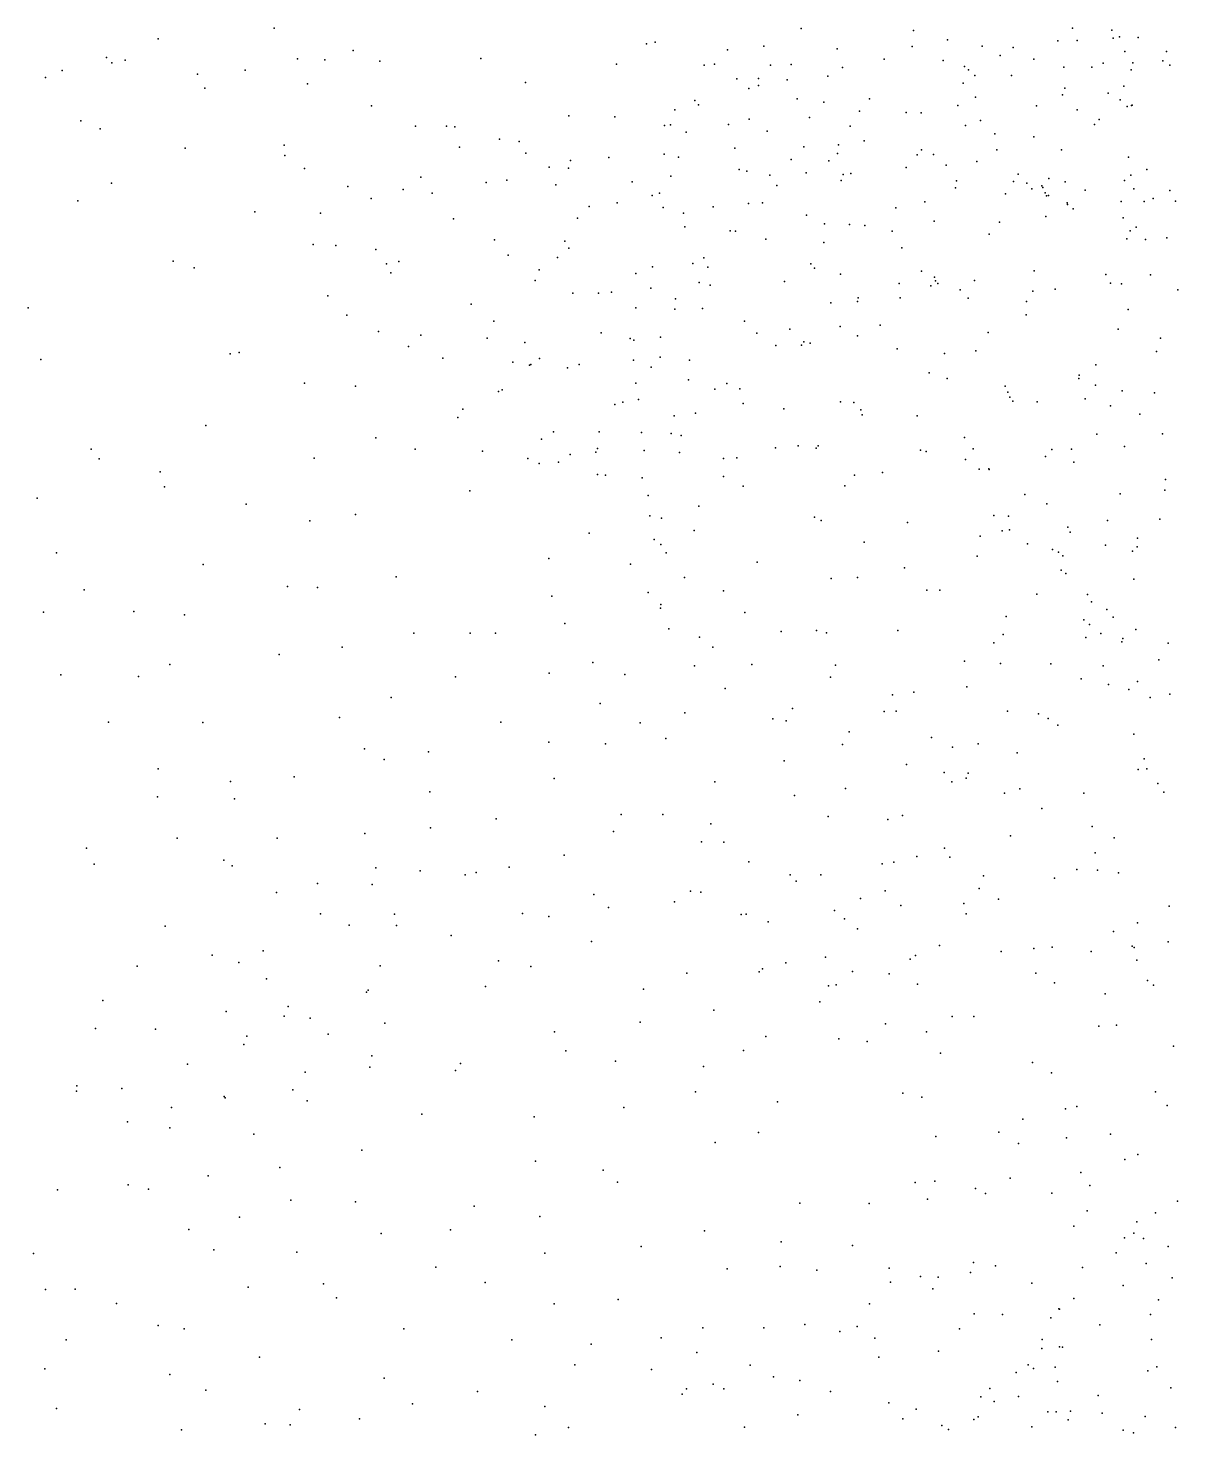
# Model space of a CAD drawing. Header units: metres. Extents: x -25 to 25, y -27.7 to 27.8.
# Drawn here: x 5.159 to 7.985, y -13.863 to -10.405 of the extents above; entities that cross this region are included whole.
import ezdxf

# ---------------------------------------------------------------- set-up
doc = ezdxf.new("R2010")
doc.units = ezdxf.units.M

msp = doc.modelspace()

# ---------------------------------------------------------------- linework, layer by layer
for p in [(5.7644, -10.4047, 17.5436), (7.0591, -10.4052, -5.9836), (7.3354, -10.4106, 17.9195), (7.7265, -10.4046, 4.3959), (7.823, -10.4098, -17.9496), (5.4791, -10.4309, -2.294), (6.6789, -10.4432, 19.3693), (6.7008, -10.4387, -2.6919), (7.4189, -10.4336, 17.7689), (7.6906, -10.4361, -19.4929), (7.7378, -10.4351, -2.5632), (7.8264, -10.4295, 17.4525), (7.8421, -10.4258, -2.3662), (7.8879, -10.4277, -1.8573), (5.3522, -10.4768, 18.0242), (5.9579, -10.4596, 17.6463), (6.272, -10.4792, -2.3586), (6.878, -10.4577, 19.0787), (6.9673, -10.4491, 6.1028), (7.1481, -10.4557, 6.57), (7.3325, -10.4501, 7.226), (7.504, -10.4493, -19.0316), (7.5487, -10.4715, 6.4306), (7.5803, -10.4522, -2.7161), (7.8551, -10.4624, 5.2474), (7.9571, -10.462, 5.9352), (5.2431, -10.5086, 17.9013), (5.3654, -10.4898, 17.7951), (5.3975, -10.4837, 19.356), (5.6929, -10.5082, 17.9801), (5.8213, -10.4799, -2.2748), (5.8883, -10.4828, 17.9733), (6.0236, -10.4862, 17.7949), (6.6058, -10.4934, 11.6345), (6.8207, -10.4955, 18.2309), (6.8464, -10.4936, 11.5615), (6.9844, -10.4955, 18.1304), (7.0348, -10.4944, 5.6297), (7.1614, -10.5011, -5.7217), (7.263, -10.4805, 5.3024), (7.4085, -10.4843, 5.0117), (7.4605, -10.4986, -18.4787), (7.4709, -10.507, 17.6047), (7.6311, -10.4809, 4.5785), (7.7048, -10.5003, 5.1087), (7.7742, -10.5008, 4.9118), (7.8021, -10.4907, 5.4092), (7.8709, -10.5073, 5.5613), (7.8746, -10.4896, -1.6426), (7.9481, -10.4848, 1.4447), (7.9654, -10.4959, -1.2487), (5.2018, -10.5262, -2.5065), (5.5759, -10.518, 17.7437), (5.8457, -10.5417, 17.5396), (6.3816, -10.5386, 19.5424), (6.9011, -10.5291, 18.7505), (6.9543, -10.5286, 5.9294), (6.9546, -10.5458, 11.7354), (7.0248, -10.5314, -6.317), (7.1253, -10.5226, 17.9755), (7.4579, -10.5402, 6.5753), (7.4859, -10.5212, -6.9589), (7.5763, -10.521, 4.9986), (7.8526, -10.5475, -19.7225), (5.5932, -10.5519, 19.4592), (6.7984, -10.5826, 19.2441), (6.9308, -10.553, -2.7702), (7.0498, -10.5786, 6.1868), (7.2276, -10.5783, 17.776), (7.4875, -10.5745, -18.8461), (7.7021, -10.569, 4.7267), (7.7078, -10.5524, 5.5392), (7.8139, -10.5649, 5.9719), (7.8436, -10.5808, 4.4906), (6.0032, -10.596, -2.3064), (6.7487, -10.6056, 11.9656), (6.8068, -10.5932, 18.524), (7.1154, -10.587, 11.7276), (7.2026, -10.6088, 11.5853), (7.3174, -10.6117, 17.5666), (7.3544, -10.6127, 5.3597), (7.4442, -10.5951, 5.2183), (7.6375, -10.5957, -2.6316), (7.7382, -10.6054, 5.7296), (7.8609, -10.5972, -2.4451), (7.8715, -10.5948, 17.3919), (7.8733, -10.594, -2.1911), (5.2892, -10.6323, 19.3909), (5.3366, -10.6523, -2.3564), (6.1116, -10.6454, 17.4496), (6.188, -10.6453, 17.7993), (6.2079, -10.647, 19.5953), (6.4885, -10.6199, 11.8968), (6.6011, -10.6227, 19.4536), (6.7235, -10.644, 18.3713), (6.7381, -10.6421, 18.0726), (6.8806, -10.6414, 11.5022), (6.9314, -10.6283, 11.9466), (7.0802, -10.6246, 5.4736), (7.1795, -10.6453, 6.3745), (7.4634, -10.6443, -5.3195), (7.4999, -10.6315, 5.4309), (7.7807, -10.6412, -19.504), (7.7921, -10.6296, -7.1103), (6.3177, -10.678, -2.3623), (6.3664, -10.683, 11.7776), (6.7766, -10.6604, -2.6307), (6.9758, -10.6583, 17.8644), (7.2142, -10.6814, 11.912), (7.5357, -10.6641, 5.5892), (7.6311, -10.6716, 6.2516), (5.5449, -10.6997, 19.495), (5.7888, -10.6925, 17.8745), (5.7905, -10.7178, -2.2768), (6.2194, -10.6971, 17.6369), (6.3827, -10.7124, 18.0337), (6.7229, -10.7143, 19.342), (6.8961, -10.6995, 18.7419), (7.0659, -10.6964, -6.4728), (7.1486, -10.7132, -2.7487), (7.1512, -10.6919, 17.5847), (7.3442, -10.7162, 6.4801), (7.3554, -10.7037, 11.5572), (7.3848, -10.7153, 17.3935), (7.5406, -10.7035, -18.4144), (7.6992, -10.7037, 17.3925), (7.8638, -10.7216, -1.9092), (5.8387, -10.7494, 17.6887), (6.4397, -10.7465, 17.8514), (6.4871, -10.7489, 11.5891), (6.4924, -10.7303, 12.0557), (6.587, -10.723, 17.9533), (6.7575, -10.7222, 12.1383), (6.9072, -10.7523, 18.899), (6.9261, -10.7559, 5.6866), (7.0346, -10.7277, -6.2125), (7.1277, -10.7308, 6.1339), (7.3175, -10.7475, 12.0372), (7.4155, -10.7418, 11.9107), (7.4912, -10.7329, 6.3995), (7.9088, -10.752, 17.3652), (5.364, -10.7854, 19.4596), (6.1249, -10.771, -2.3238), (6.285, -10.784, 17.909), (6.3361, -10.7781, 17.5076), (6.4565, -10.79, 17.6895), (6.6438, -10.7825, 11.5504), (6.7387, -10.7684, 17.8228), (6.9824, -10.7661, 5.9097), (7.0717, -10.7601, 5.3469), (7.1579, -10.7791, 17.3946), (7.1625, -10.7648, 12.1701), (7.1812, -10.7623, -6.6561), (7.4415, -10.78, 12.1787), (7.5809, -10.7818, 12.0761), (7.5927, -10.764, 11.6133), (7.6138, -10.7854, 12.3901), (7.6681, -10.7746, 6.0358), (7.7079, -10.7824, 12.2038), (7.8541, -10.7789, 12.2991), (7.8699, -10.7661, -18.0562), (5.9454, -10.7938, 19.5868), (6.0024, -10.8237, 17.4376), (6.0815, -10.801, 17.9887), (6.152, -10.8107, 19.5856), (6.6928, -10.816, 17.6533), (6.7111, -10.8107, -2.5239), (6.9992, -10.7917, 17.5066), (7.4386, -10.7971, -6.9089), (7.562, -10.812, 5.8281), (7.6266, -10.7993, -2.6235), (7.6507, -10.7927, 11.8644), (7.6537, -10.7961, -18.9765), (7.6592, -10.8099, -2.4266), (7.6622, -10.8168, -2.6768), (7.6671, -10.8161, -18.2839), (7.7573, -10.8033, -2.8727), (7.8771, -10.7998, 12.5706), (7.9244, -10.8236, -1.4685), (7.9655, -10.8038, 12.438), (5.2816, -10.8292, -2.3256), (5.7166, -10.8559, -2.2633), (5.8781, -10.8598, 17.5825), (6.5379, -10.8431, -2.4269), (6.6073, -10.834, 17.5071), (6.72, -10.8456, 12.2531), (6.7702, -10.8594, 18.5609), (6.8427, -10.8437, 19.1129), (6.9297, -10.8354, 17.3699), (6.9644, -10.8339, 11.5248), (7.2923, -10.8467, 6.2262), (7.3635, -10.8317, 12.3582), (7.7134, -10.8342, 11.5061), (7.7141, -10.838, -2.1863), (7.7281, -10.8492, 12.6441), (7.8457, -10.8305, 11.8124), (7.9028, -10.8305, 11.9691), (7.9792, -10.83, 11.6163), (6.2051, -10.8733, 17.1831), (6.5099, -10.8717, 17.2026), (6.7734, -10.8935, 11.5505), (7.0728, -10.8641, -2.6858), (7.1168, -10.8855, 12.3326), (7.1778, -10.8876, 11.5341), (7.2159, -10.8895, 6.0986), (7.3863, -10.8795, 5.6829), (7.5468, -10.8813, 6.2104), (7.6604, -10.8679, 17.3718), (7.8507, -10.8713, 11.3893), (7.8825, -10.8938, -2.4791), (6.3053, -10.9253, 11.8153), (6.4788, -10.9284, 11.6434), (6.8845, -10.9032, 5.5682), (6.8977, -10.904, -2.604), (6.9723, -10.9235, 5.285), (7.2831, -10.9036, 5.5301), (7.5218, -10.9115, 12.5539), (7.8597, -10.923, -18.2088), (7.8684, -10.9031, -3.0732), (7.9061, -10.9241, -5.0572), (7.9581, -10.9199, -19.5794), (5.86, -10.9367, -2.2876), (5.9154, -10.9388, 17.7798), (6.014, -10.949, 19.5625), (6.339, -10.9624, 11.9693), (6.4881, -10.9453, 19.4492), (7.1148, -10.9313, -6.3597), (7.3065, -10.9445, -2.7121), (5.5158, -10.9772, 19.524), (5.5674, -10.9939, -2.2556), (6.0401, -10.9838, -2.3035), (6.0703, -10.9784, 17.3293), (6.4605, -10.9682, -2.3691), (6.6937, -10.9915, 18.5078), (6.793, -10.9836, 18.7514), (6.8203, -10.9695, 18.9308), (6.8296, -10.992, 12.302), (7.083, -10.9838, 17.292), (7.0918, -10.9944, 5.9185), (6.0506, -11.0063, 17.8961), (6.4057, -11.0254, 17.2407), (6.4156, -10.999, 18.1936), (6.6533, -11.0075, 17.2625), (6.8087, -11.0297, 5.372), (7.0184, -11.0275, -2.6729), (7.1557, -11.0094, -6.0298), (7.2999, -11.0322, 5.6752), (7.355, -11.002, -5.5468), (7.3874, -11.0165, 6.2074), (7.3894, -11.0258, 5.8158), (7.3955, -11.0327, 17.3463), (7.4856, -11.025, 6.0599), (7.6319, -11.001, -2.9065), (7.8082, -11.01, 11.4584), (7.8198, -11.0314, -18.4327), (7.8465, -11.0332, -2.5352), (7.9178, -11.0108, 12.7232), (5.8956, -11.0628, 19.5488), (6.498, -11.0564, 12.2281), (6.5611, -11.0566, 18.3577), (6.5931, -11.0534, -2.4181), (6.6902, -11.0438, 11.5877), (6.8357, -11.0368, 17.2921), (7.3024, -11.0675, 6.0257), (7.3783, -11.0386, -6.7313), (7.45, -11.0479, 11.5826), (7.6288, -11.0513, -6.9819), (7.6839, -11.0461, -2.6276), (7.9853, -11.0482, 17.323), (5.1593, -11.092, -2.3276), (6.2483, -11.0836, 18.03), (6.6527, -11.0921, 19.1834), (6.7488, -11.0956, 18.8721), (6.7502, -11.0698, -2.5211), (6.817, -11.0942, 5.1415), (7.132, -11.0802, 5.243), (7.1981, -11.077, 12.346), (7.1993, -11.0679, 11.5869), (7.4699, -11.0687, 12.5043), (7.6133, -11.0764, 17.3642), (7.863, -11.0961, -7.271), (5.9423, -11.1103, -2.2968), (6.3039, -11.125, 19.4597), (6.92, -11.1253, 12.3117), (7.2538, -11.1351, -6.3655), (7.6127, -11.1093, 12.5988), (6.0208, -11.1506, 17.5805), (6.1244, -11.1597, 19.5074), (6.2877, -11.1672, 17.3241), (6.568, -11.1536, 11.6452), (6.6387, -11.1676, 18.469), (6.6478, -11.1714, 17.3293), (6.7134, -11.1647, 5.3647), (6.9508, -11.1543, 11.5834), (7.0314, -11.1446, 17.316), (7.1556, -11.1383, -2.7132), (7.1975, -11.1609, 17.336), (7.5191, -11.1529, -2.6986), (7.8382, -11.1446, 12.7595), (7.9429, -11.1672, 11.4115), (5.6556, -11.2056, 19.5435), (5.6776, -11.2018, -2.2741), (6.094, -11.1871, 17.4284), (6.38, -11.1778, -2.3125), (6.9974, -11.185, -2.6746), (7.06, -11.184, 5.8184), (7.066, -11.1761, 5.1216), (7.0812, -11.1795, 12.3087), (7.2957, -11.1931, 5.7707), (7.4121, -11.2045, -5.6121), (7.4886, -11.1977, 11.6337), (7.9328, -11.1994, 12.6348), (5.1903, -11.2196, 19.4889), (6.1787, -11.2157, 17.8419), (6.3505, -11.2261, 12.0335), (6.3919, -11.2332, 11.7816), (6.3947, -11.2314, 19.333), (6.4166, -11.2165, 18.093), (6.4848, -11.2396, 12.2188), (6.5134, -11.2319, 19.2078), (6.6471, -11.2209, -2.437), (6.691, -11.2384, 18.6712), (6.7125, -11.2134, 5.1108), (6.7847, -11.2208, 5.5813), (7.7836, -11.2322, -2.5802), (6.7824, -11.2697, 4.9656), (7.3742, -11.2522, 12.3746), (7.4183, -11.2657, -6.522), (7.7422, -11.2658, 17.3574), (7.743, -11.2575, 12.6283), (5.8387, -11.2776, -2.2862), (5.9639, -11.2847, 19.5183), (6.3153, -11.2978, 17.4274), (6.3242, -11.2938, 17.9159), (6.6529, -11.2772, 18.9258), (6.8471, -11.2925, 12.291), (6.8767, -11.2787, 17.3764), (6.9089, -11.2915, 5.6854), (7.5606, -11.285, 12.4858), (7.5677, -11.2993, -2.155), (7.783, -11.2825, -3.1691), (7.8486, -11.2963, -1.7708), (7.9276, -11.3011, -2.4803), (6.2278, -11.3411, 17.6246), (6.6012, -11.3298, 5.156), (6.6214, -11.3239, 17.419), (6.6593, -11.3178, 18.5391), (6.917, -11.3278, 5.0213), (7.0168, -11.3408, 5.1393), (7.1558, -11.3235, -2.7188), (7.1892, -11.3248, 11.6728), (7.2059, -11.3432, 5.5575), (7.5723, -11.3122, -2.9202), (7.5797, -11.3215, 17.3747), (7.6392, -11.3238, -6.9318), (7.7573, -11.316, 11.5838), (7.8201, -11.3329, -5.2112), (6.2152, -11.3621, -2.2548), (6.7471, -11.3575, 11.59), (6.7998, -11.3511, -2.5375), (7.2096, -11.355, 5.8723), (7.3445, -11.3581, 11.7007), (7.8921, -11.354, 17.3268), (5.596, -11.3814, 19.5428), (6.0136, -11.4122, -2.2602), (6.4504, -11.397, 19.1812), (6.5627, -11.3974, 17.5532), (6.6668, -11.3985, 12.269), (6.7399, -11.4014, 17.4879), (6.7642, -11.4058, 5.0865), (7.4606, -11.4115, -6.3505), (7.7859, -11.403, -2.5575), (7.9475, -11.4018, 11.4599), (5.3146, -11.4396, 19.5286), (6.1108, -11.4398, 19.4459), (6.2762, -11.4449, 19.3318), (6.4213, -11.4153, 17.8546), (6.5547, -11.4469, 18.0731), (6.5591, -11.4378, 19.0045), (6.6738, -11.4428, 18.3923), (6.7603, -11.4481, 5.3893), (6.9965, -11.4368, 17.4529), (7.0523, -11.4313, -2.6694), (7.0961, -11.4372, 5.7755), (7.1011, -11.4319, 5.4406), (7.3526, -11.4421, 12.3201), (7.3668, -11.4459, -2.7059), (7.4822, -11.4388, -5.8005), (7.6756, -11.4406, -5.4194), (7.7236, -11.4397, -7.17), (7.8542, -11.4335, 12.6078), (5.3339, -11.4632, -2.3003), (5.8625, -11.4621, -2.2655), (6.3872, -11.4624, -2.226), (6.4154, -11.4748, 11.8718), (6.4633, -11.4717, 12.0808), (6.4919, -11.4531, 11.7137), (6.8685, -11.4631, 11.5921), (6.9012, -11.4608, 5.4664), (7.4631, -11.4655, 11.713), (7.6598, -11.4577, 17.3692), (7.7294, -11.4718, 11.6162), (5.4835, -11.4953, -2.2751), (6.5588, -11.5024, 17.9022), (6.5783, -11.504, -2.2922), (6.6686, -11.5104, 17.6824), (6.8688, -11.5071, -2.5455), (7.1902, -11.5041, -2.6953), (7.2592, -11.4975, 17.4153), (7.4971, -11.4888, -2.4107), (7.5206, -11.488, -2.6631), (7.5214, -11.4899, 12.405), (7.9553, -11.5145, 17.2948), (5.4943, -11.5328, 19.5508), (6.245, -11.5419, -2.2012), (6.9172, -11.5305, 17.5547), (7.167, -11.5299, 5.6099), (7.6094, -11.5509, -5.6755), (7.8433, -11.5493, -3.2697), (7.9533, -11.5406, -7.4209), (5.1812, -11.5599, -2.3321), (5.6956, -11.5749, 19.5468), (6.6834, -11.5537, 18.259), (6.8076, -11.5799, 17.6718), (7.6631, -11.574, -6.8428), (5.8517, -11.6163, 19.5125), (5.9643, -11.6005, -2.2442), (6.6873, -11.6038, 18.7063), (6.7158, -11.6096, 18.4404), (7.092, -11.6067, 17.5209), (7.1086, -11.6155, -2.6054), (7.321, -11.6204, -2.6309), (7.5328, -11.6029, -2.7421), (7.5688, -11.6044, -6.1259), (7.8123, -11.6152, 12.5302), (7.9407, -11.6117, 12.4034), (6.5382, -11.6461, 11.8387), (6.7961, -11.6396, -2.4054), (7.4995, -11.6536, 17.3897), (7.5536, -11.6408, 11.6701), (7.5717, -11.6384, -2.273), (7.7152, -11.6313, -1.972), (7.7208, -11.6436, 17.349), (6.6983, -11.6618, 17.9185), (6.7146, -11.6745, 18.1136), (7.2146, -11.6683, 11.68), (7.6158, -11.6728, -2.9881), (7.6772, -11.6861, -6.6473), (7.8077, -11.6755, -5.5436), (7.8738, -11.6903, -1.8349), (7.8854, -11.6803, 17.3053), (7.8862, -11.6583, -2.378), (5.2288, -11.6947, 19.5894), (5.5892, -11.723, 19.5669), (6.4392, -11.7089, -2.1288), (6.6402, -11.7228, 18.806), (6.7279, -11.6945, 12.0943), (6.9516, -11.7173, 17.7268), (7.4916, -11.7029, -2.5568), (7.6919, -11.6933, -2.4947), (7.7026, -11.7024, 11.5972), (6.0642, -11.7535, -2.2248), (6.773, -11.7554, 11.5902), (7.1328, -11.7581, 17.6022), (7.1982, -11.7553, -2.5399), (7.3137, -11.7319, 17.48), (7.6982, -11.7371, -5.9287), (7.7096, -11.7451, 12.4647), (5.2969, -11.7856, -2.3109), (5.797, -11.7774, -2.2613), (5.8702, -11.7795, 19.4868), (6.683, -11.7924, -2.1754), (6.8683, -11.7877, 12.084), (7.3682, -11.7867, -2.5121), (7.3999, -11.7866, 12.2786), (7.877, -11.7597, 12.4904), (6.4464, -11.8009, 19.0517), (6.7144, -11.8214, 11.7319), (7.6384, -11.796, 17.3659), (7.7629, -11.7969, -3.3323), (7.773, -11.8155, -6.8532), (5.1972, -11.8404, 19.6379), (5.4187, -11.8388, 19.6275), (5.5433, -11.8467, -2.2786), (6.714, -11.8308, 18.5075), (6.9206, -11.8416, -2.3188), (7.5636, -11.8512, -2.4171), (7.754, -11.8598, -6.4092), (7.8111, -11.8344, 11.5073), (7.826, -11.8532, -2.2836), (6.1076, -11.8925, 19.3101), (6.2459, -11.8918, 19.2002), (6.3079, -11.8919, -2.2342), (6.4783, -11.8681, -2.1199), (6.7338, -11.8817, 18.1722), (7.0105, -11.8878, 11.6361), (7.097, -11.8855, 17.7192), (7.122, -11.8917, 12.1189), (7.2968, -11.8853, 11.6473), (7.5563, -11.8952, 11.5882), (7.7685, -11.8709, -6.1568), (7.7956, -11.8926, -6.6227), (7.8824, -11.8829, -7.0674), (5.9315, -11.9263, 19.4206), (6.8099, -11.9022, 11.9534), (6.842, -11.9266, 18.0093), (7.5326, -11.9158, -2.5389), (7.7592, -11.903, -2.0956), (7.8475, -11.9132, 12.4987), (7.8501, -11.9056, -5.9395), (7.9615, -11.9167, -5.7418), (5.7767, -11.9446, -2.3211), (6.547, -11.9645, 18.8538), (7.4605, -11.9612, -2.8687), (7.5494, -11.9669, -3.2321), (7.9389, -11.958, 12.3518), (5.2393, -11.9945, 19.6893), (5.4308, -11.999, -2.2936), (5.5078, -11.9692, 19.6367), (6.2098, -11.9998, -2.3481), (6.4403, -11.9904, 18.9647), (6.626, -11.9941, 18.6911), (6.7975, -11.9721, 11.799), (6.938, -11.9695, 12.032), (7.1319, -12.0006, 11.6619), (7.1439, -11.9708, -2.2912), (7.673, -11.9674, -2.2746), (7.802, -11.9721, -3.5161), (6.8728, -12.028, -2.0778), (7.4666, -12.0243, 17.4835), (7.7477, -12.0042, 11.5267), (7.8152, -12.0184, 17.3343), (7.8645, -12.0305, -2.107), (7.8861, -12.0113, -6.2955), (6.0514, -12.0506, -2.4123), (6.5654, -12.0652, -2.2023), (7.284, -12.0442, 12.1601), (7.3364, -12.0376, -2.2475), (7.9176, -12.0504, -6.5163), (7.9652, -12.042, -6.9144), (5.9245, -12.0996, 19.3359), (6.7733, -12.0879, 18.1477), (6.9895, -12.103, 17.9314), (7.0384, -12.0775, -2.1177), (7.263, -12.085, 11.681), (7.2928, -12.0837, 17.6507), (7.5662, -12.0836, -2.3833), (7.6426, -12.0902, 17.3832), (7.6666, -12.1016, -2.1389), (5.3571, -12.1107, 19.6843), (5.5885, -12.1118, -2.3395), (6.3212, -12.1112, 18.9824), (6.6637, -12.1129, 18.359), (7.0226, -12.108, 11.7462), (7.1773, -12.1346, 17.7808), (7.6904, -12.1186, -2.2163), (6.4388, -12.1604, -2.3613), (6.5782, -12.1646, 18.4915), (6.7268, -12.1515, -2.1167), (7.1614, -12.1661, -2.06), (7.38, -12.1489, -2.7589), (7.4311, -12.1727, -2.1009), (7.4945, -12.1643, -3.3726), (7.8769, -12.1404, 12.3847), (5.9858, -12.1762, -2.5023), (6.0346, -12.2028, 19.1597), (6.1433, -12.1842, -2.5009), (7.0176, -12.2063, 11.873), (7.5907, -12.1868, 11.6154), (7.9027, -12.201, 11.6638), (5.4789, -12.2257, -2.3248), (7.3182, -12.2151, -3.0346), (7.4105, -12.2349, -2.564), (7.4697, -12.2364, 12.2468), (7.8878, -12.227, -3.6866), (7.9094, -12.2259, -1.8827), (5.6566, -12.2572, 19.5228), (5.8129, -12.2453, 19.3858), (6.4526, -12.2493, 18.6063), (6.8469, -12.2578, 18.0751), (7.168, -12.2739, 17.8608), (7.4298, -12.2575, 17.6404), (7.465, -12.2486, 11.7124), (7.5969, -12.2747, -1.9951), (7.9361, -12.2616, 12.2117), (5.4772, -12.2946, 19.6406), (5.6668, -12.2995, -2.4531), (6.1466, -12.2822, 18.9545), (7.0426, -12.2917, -1.9881), (7.559, -12.2855, 17.5581), (7.754, -12.2858, 17.3995), (7.9506, -12.283, 12.0238), (6.6168, -12.3377, 18.2222), (6.7191, -12.3378, -2.204), (7.1261, -12.3432, 11.9562), (7.3087, -12.3403, 17.7983), (7.6511, -12.3235, 11.7278), (6.1479, -12.3706, 18.8057), (6.3098, -12.3484, 18.6558), (6.598, -12.3802, 6.8849), (6.837, -12.3613, 6.7349), (7.2721, -12.3503, -2.8475), (7.7746, -12.3679, -1.8352), (5.5256, -12.3959, -2.371), (5.7718, -12.3964, 19.3609), (5.9868, -12.3845, 18.9972), (6.8141, -12.4051, 18.1239), (6.8693, -12.4063, -2.0755), (7.574, -12.3907, 12.26), (7.8289, -12.3951, -2.0589), (5.3031, -12.4207, 19.6778), (5.6407, -12.45, 19.4601), (6.4769, -12.4379, 18.2599), (7.3439, -12.4414, 12.127), (7.4117, -12.4211, 11.8654), (7.4249, -12.4429, -3.4355), (7.7819, -12.4324, -3.6851), (5.3217, -12.4599, -2.2465), (5.6608, -12.464, -2.4634), (6.0139, -12.4689, -2.5563), (6.1232, -12.4768, 18.6412), (6.2603, -12.4809, 7.1148), (6.3416, -12.4673, 18.3732), (6.931, -12.4541, 6.5647), (7.2583, -12.4592, 11.9589), (7.287, -12.4549, 17.9523), (7.737, -12.4733, 11.857), (7.7875, -12.4745, 17.5536), (7.8397, -12.4813, -1.7397), (5.8706, -12.5079, 19.0562), (6.0049, -12.5104, 18.7711), (6.2331, -12.4866, -2.5423), (7.0326, -12.4863, 18.0775), (7.0475, -12.5021, -1.9275), (7.1079, -12.4866, 6.7749), (7.4973, -12.5201, 12.1582), (7.5079, -12.4889, 17.8993), (7.6819, -12.4943, 17.7167), (5.7694, -12.5301, 19.2559), (6.5498, -12.5344, 7.0324), (6.7484, -12.5529, 18.1692), (6.7874, -12.5265, 6.9887), (6.813, -12.5287, -2.1502), (7.2052, -12.5446, 6.6205), (7.2655, -12.5259, -3.1242), (7.5444, -12.5458, 11.9275), (5.8781, -12.5825, 18.9178), (6.0599, -12.5829, 7.0837), (6.3747, -12.5816, 18.234), (6.4393, -12.5892, 6.7968), (6.586, -12.5668, 6.7502), (6.9116, -12.5838, 18.1615), (6.9242, -12.5834, -2.0188), (7.1415, -12.5737, 12.05), (7.3046, -12.5616, 18.1277), (7.4595, -12.5569, -1.8871), (7.4652, -12.582, 18.1036), (7.9637, -12.5632, -1.5464), (5.4958, -12.6123, 19.5167), (5.948, -12.6099, 18.6616), (6.0644, -12.6113, 7.3278), (6.9784, -12.602, 6.9939), (7.1662, -12.5942, 6.4218), (7.1979, -12.6188, 6.8244), (7.8862, -12.6047, 12.0379), (6.199, -12.6352, 7.2543), (6.5437, -12.6503, -2.4074), (7.8268, -12.6258, -1.6796), (7.9614, -12.6509, 17.5622), (5.6119, -12.6835, -2.3749), (5.737, -12.6732, -2.4678), (7.1191, -12.6884, -1.8765), (7.3272, -12.6934, -1.8578), (7.3406, -12.6843, -3.298), (7.3996, -12.6598, 18.2772), (7.5508, -12.6748, 18.2325), (7.6309, -12.6675, 12.1395), (7.6763, -12.6641, -2.1733), (7.7725, -12.6746, 17.9784), (7.8729, -12.6616, 17.7606), (7.8781, -12.6651, -2.0188), (5.4273, -12.7109, -2.1742), (5.6771, -12.7015, 19.2661), (6.0248, -12.7097, -2.5323), (6.3158, -12.6982, 7.01), (6.3949, -12.7117, -2.474), (6.9565, -12.7251, -1.9252), (6.9645, -12.7171, 18.2809), (7.0218, -12.7027, 6.6318), (7.1852, -12.7239, 12.0601), (7.6365, -12.7278, -3.6128), (7.8844, -12.6962, -3.7139), (5.7455, -12.7424, 19.1165), (6.2835, -12.7608, 18.2212), (6.7787, -12.7283, -2.1492), (7.1269, -12.7591, 6.7568), (7.1454, -12.7572, 6.4948), (7.2757, -12.7299, -3.042), (7.345, -12.7548, -2.62), (7.6823, -12.7519, -1.7376), (7.9109, -12.7463, -1.5289), (7.9252, -12.7573, 17.8732), (5.3433, -12.7951, 19.5473), (5.9912, -12.7747, 18.5032), (5.995, -12.7698, 7.0572), (6.6718, -12.7671, 18.2219), (7.8066, -12.7791, 18.1449), (5.6463, -12.8227, 7.34), (5.7986, -12.8104, 7.1809), (6.8445, -12.8192, -2.0278), (7.1051, -12.7985, 18.4018), (5.3248, -12.8641, -1.8271), (5.4723, -12.8658, -2.0523), (5.789, -12.8338, -2.4114), (5.8525, -12.8384, 18.7683), (6.0362, -12.8511, 7.2919), (6.6638, -12.8488, -2.2125), (7.267, -12.8528, -1.7975), (7.4309, -12.8346, 18.4614), (7.4836, -12.8349, -2.407), (7.7908, -12.8583, -1.5912), (7.8347, -12.8557, 12.0789), (5.6965, -12.8834, 7.4774), (5.8968, -12.8784, 7.3842), (6.453, -12.872, 18.2112), (6.9725, -12.8842, -1.8222), (7.1521, -12.8898, 12.032), (7.2214, -12.8962, 18.4975), (7.3676, -12.8722, -3.1791), (5.6891, -12.9034, -2.2794), (6.0044, -12.9313, -2.4119), (6.4807, -12.919, -2.3139), (6.9175, -12.9185, 18.4089), (7.4022, -12.9248, -1.7441), (7.9744, -12.9078, 18.0741), (5.5512, -12.9522, 7.5202), (5.9994, -12.9593, 18.4553), (6.2094, -12.9673, -2.3846), (6.2218, -12.9499, 18.2408), (6.6028, -12.9443, 18.2765), (6.8192, -12.958, -1.9176), (7.6283, -12.948, -1.6587), (5.8405, -12.9717, -2.3215), (7.6747, -12.973, 12.1016), (5.2778, -13.0184, -1.5182), (5.2789, -13.0054, 19.5254), (5.3892, -13.0121, 19.4108), (5.641, -13.0317, 19.1), (5.6436, -13.0345, -2.0536), (5.8099, -13.0149, 7.3091), (6.7998, -13.0197, 18.4158), (7.3092, -13.0229, 18.5877), (7.3564, -13.0326, -2.8269), (7.9306, -13.0201, -1.9702), (5.5118, -13.0586, 7.3792), (5.8448, -13.0418, 18.7049), (6.6237, -13.0583, -2.0616), (7.0016, -13.0448, -1.6928), (7.7093, -13.0614, -1.5078), (7.7369, -13.0563, 11.9471), (7.959, -13.0536, -3.692), (5.4032, -13.0936, -1.631), (5.5075, -13.1084, 19.213), (6.1267, -13.0751, -2.2929), (6.4034, -13.0814, -2.2159), (7.6045, -13.087, 18.5663), (5.7138, -13.1236, 18.8815), (6.9546, -13.1202, 18.503), (7.3903, -13.1301, 12.0405), (7.5452, -13.1192, -1.5667), (7.7117, -13.133, -2.1843), (7.8196, -13.1242, 12.1579), (5.9797, -13.1634, -2.1525), (6.8484, -13.1448, -1.7191), (7.5939, -13.1466, 12.0937), (7.8872, -13.174, 11.8666), (5.778, -13.2058, 18.7353), (6.4063, -13.1901, -2.0625), (7.855, -13.1863, 18.4479), (5.6019, -13.2267, -1.6727), (6.5725, -13.2125, -1.8843), (6.6079, -13.2418, 18.3778), (7.3396, -13.2427, -1.5455), (7.3881, -13.2394, -2.5363), (7.5733, -13.2321, -3.3797), (7.7465, -13.2185, -1.3421), (5.2317, -13.2611, 19.4404), (5.4054, -13.2486, 19.2325), (5.4549, -13.2592, -1.5726), (7.4876, -13.2574, 11.9881), (7.5122, -13.27, -1.4659), (7.6752, -13.2691, 18.5851), (7.769, -13.2502, 11.7966), (5.8049, -13.2863, -1.7615), (5.9637, -13.2903, -1.8684), (6.2559, -13.3006, 18.2262), (7.0559, -13.2935, -1.6156), (7.2263, -13.2942, 18.6269), (7.3697, -13.2838, -3.015), (7.7623, -13.3126, -2.0736), (7.9843, -13.2883, 18.3714), (5.679, -13.3283, 18.7733), (6.4173, -13.3265, 18.2695), (7.7295, -13.3499, 12.1477), (7.8846, -13.3392, -1.0112), (7.9306, -13.3172, 12.25), (5.5544, -13.3584, 18.9138), (6.0272, -13.3682, 18.2519), (6.1977, -13.3592, -1.8264), (6.8221, -13.3615, 18.4586), (7.8539, -13.3788, -1.2514), (7.8774, -13.3676, -1.8987), (7.9005, -13.3807, -0.7656), (5.1725, -13.4176, 19.3557), (5.6156, -13.4084, -1.6012), (5.8198, -13.4142, 18.496), (6.4294, -13.4165, -1.7577), (6.666, -13.3999, -1.7423), (7.0103, -13.389, 18.5486), (7.1859, -13.3975, 11.8211), (7.834, -13.4158, 11.624), (7.9617, -13.3998, -1.0173), (6.161, -13.451, 18.1539), (7.0077, -13.4495, 11.8104), (7.2754, -13.4536, -2.7973), (7.483, -13.4398, -1.4153), (7.5367, -13.4476, 11.6986), (7.7506, -13.4518, 18.5523), (7.9071, -13.4418, 18.4628), (6.283, -13.4888, -1.7101), (6.8775, -13.4548, -1.6762), (7.0982, -13.4581, -1.5997), (7.279, -13.4882, 11.7191), (7.3524, -13.474, 18.6241), (7.3963, -13.4754, -3.2077), (7.476, -13.4638, 11.9565), (7.9712, -13.4771, -3.6936), (5.2022, -13.5055, 19.1938), (5.2752, -13.5054, -1.4765), (5.6998, -13.5004, 18.5717), (5.8854, -13.4921, 18.3219), (7.3831, -13.5043, -2.3599), (7.6264, -13.4904, -1.3026), (7.8508, -13.4959, -1.1056), (5.3768, -13.54, 18.9137), (5.9176, -13.5263, -1.6393), (6.4521, -13.5409, 18.2401), (6.6095, -13.5306, 18.3321), (7.2273, -13.5409, 11.8674), (7.6928, -13.5536, 11.5264), (7.6942, -13.5541, -1.1678), (7.7295, -13.5277, -3.5878), (7.9381, -13.5311, -0.4204), (7.0684, -13.5916, 11.8626), (7.4844, -13.566, 18.6038), (7.5545, -13.5672, -3.4561), (7.6734, -13.5754, -0.8993), (7.9184, -13.5673, -0.9699), (5.4788, -13.5944, 18.7388), (5.5425, -13.6026, -1.5241), (6.0826, -13.6028, 18.0949), (6.7154, -13.6251, -1.7053), (6.8174, -13.5998, 11.8308), (6.9678, -13.6004, 11.5939), (7.1541, -13.6091, 11.5403), (7.197, -13.5965, -1.5384), (7.2407, -13.6258, 18.5622), (7.4487, -13.603, -1.3843), (7.7939, -13.5928, -1.7435), (5.2527, -13.63, 18.9349), (6.3485, -13.63, -1.692), (6.5432, -13.6403, -1.7177), (6.8028, -13.6607, 11.6517), (7.397, -13.6572, 11.4846), (7.6512, -13.6507, -0.6165), (7.6514, -13.6288, -2.0457), (7.6941, -13.6472, 12.0812), (7.7015, -13.6477, -1.4514), (7.9207, -13.6291, 18.4427), (5.7278, -13.6721, -1.5437), (6.5033, -13.6914, 18.197), (6.9343, -13.6919, 18.4189), (7.2506, -13.6724, -2.6259), (7.6171, -13.6913, -1.2178), (7.9336, -13.6957, 0.1925), (5.2, -13.7011, -1.461), (5.5075, -13.715, 18.5758), (6.0347, -13.724, -1.5834), (6.6917, -13.7028, 11.8241), (6.9916, -13.7207, 11.4064), (7.0559, -13.73, -1.6021), (7.5876, -13.7097, -1.0541), (7.6302, -13.7003, 18.5561), (7.6837, -13.6966, 11.3985), (7.9114, -13.7056, 12.2024), (5.596, -13.7535, 18.4493), (6.2641, -13.7569, 18.0125), (6.7671, -13.7634, 18.2935), (6.7774, -13.7498, 11.5147), (6.8427, -13.7389, -1.6735), (6.8693, -13.7503, 11.8785), (7.1318, -13.7563, 18.4646), (7.5228, -13.7492, 11.3931), (7.6895, -13.7318, 0.0548), (7.9678, -13.7476, -0.6098), (5.2286, -13.7984, 18.7523), (6.1042, -13.7874, 17.9904), (6.429, -13.7933, 18.0754), (7.2746, -13.7844, 11.904), (7.3418, -13.8, 11.3146), (7.5013, -13.7696, 11.9616), (7.5338, -13.7812, -2.1465), (7.5937, -13.7692, -3.5648), (7.7891, -13.7669, -3.6559), (5.8263, -13.801, 11.4978), (5.9737, -13.8242, 11.6152), (7.0512, -13.8139, 11.901), (7.3096, -13.8236, -2.4479), (7.4838, -13.8255, 18.5079), (7.4941, -13.8189, -0.7636), (7.6654, -13.8069, 12.0487), (7.6865, -13.8065, -1.0505), (7.7158, -13.8266, 0.3259), (7.7211, -13.8047, 18.4778), (7.7991, -13.8097, -0.8974), (7.9052, -13.8183, 0.4607), (5.5363, -13.8513, 11.4143), (5.7416, -13.8359, 11.3519), (5.8034, -13.839, -1.4717), (6.4063, -13.8633, 11.6968), (6.4871, -13.8451, -1.6693), (6.9205, -13.8445, 18.3322), (7.4053, -13.8404, -3.3961), (7.4219, -13.8499, -0.3168), (7.6267, -13.8435, -1.4691), (7.8505, -13.8515, -0.6805), (7.8762, -13.8585, -0.5036), (7.9791, -13.8455, 0.8225)]:
    msp.add_point(p)

doc.saveas('drawing.dxf')
